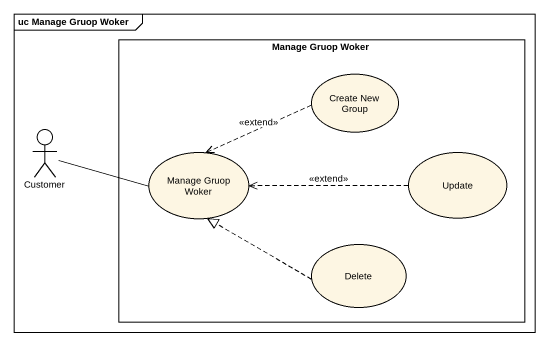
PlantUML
@startuml
mainframe uc Manage Gruop Woker
rectangle "Manage Gruop Woker" as Manage_Gruop_Woker {
  usecase "Create New Group" as Create_New_Group
  usecase "Manage Gruop Woker" as Manage_Gruop_Woker_2
  usecase Update
  usecase Delete
}
actor Customer
Create_New_Group .left.> Manage_Gruop_Woker_2 : <<extend>>
Customer -right- Manage_Gruop_Woker_2
Update .left.> Manage_Gruop_Woker_2 : <<extend>>
Delete .left.|> Manage_Gruop_Woker_2
@enduml
